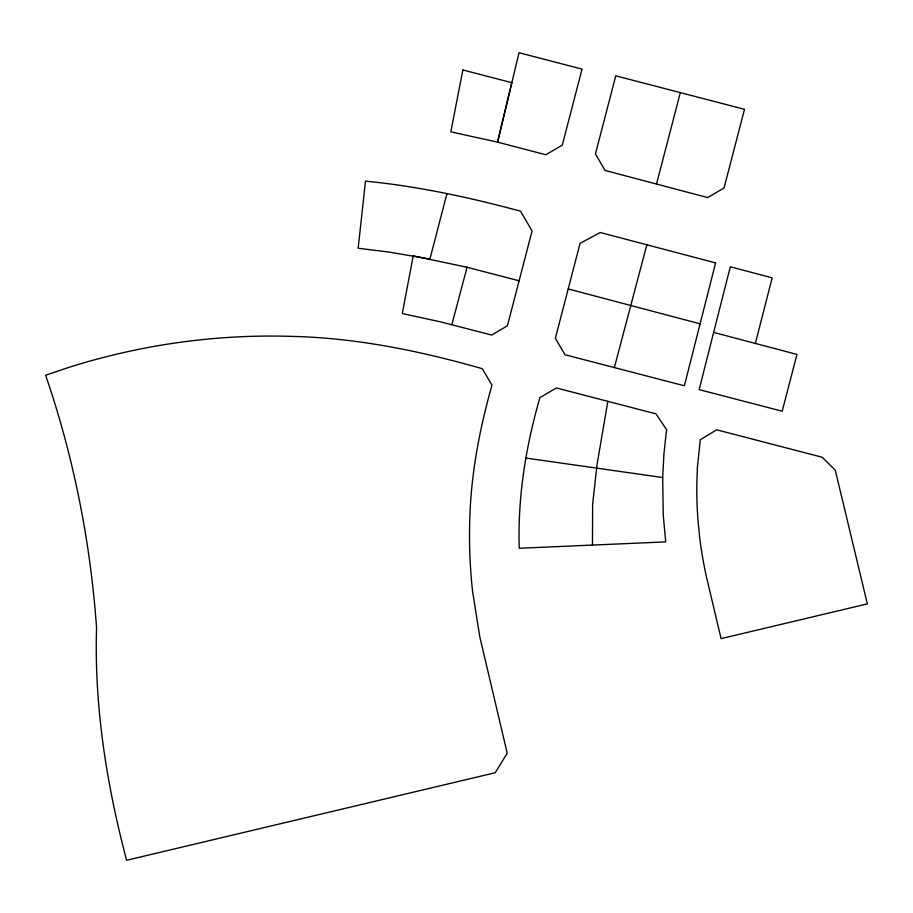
<?xml version="1.0" encoding="UTF-8"?>
<svg xmlns="http://www.w3.org/2000/svg" width="913" height="913" viewBox="0 0 913 913"><rect width="100%" height="100%" fill="white"/><g stroke="black" fill="none" stroke-linecap="round" stroke-linejoin="round"><path stroke-width="1.37" d="M662.701 477.533L663.237 514.864L665.714 541.888L519.257 548.257C517.568 497.3 525.785 446.468 539.925 397.612L556.405 387.957L655.956 413.851L666.593 429.681L663.922 453.921L662.701 477.533L525.82 458.041M607.841 401.343L597.011 464.831L592.628 504.33L592.469 545.061M713.646 332.4L699.164 389.634L782.201 411.215L796.958 354.449L713.646 332.4L730.309 266.79L772.17 277.826L755.359 343.436M446.971 193.579L429.92 259.041L388.322 251.954L358.158 248.256L365.485 181.139C417.994 186.252 469.693 197.425 520.558 211.188L532.074 230.943L507.4 325.804L491.696 335.071L440.979 321.958L402.279 313.57L413.224 255.88L467.057 267.281L451.809 324.743M656.527 184.038L680.322 92.612L744.494 109.309L724.055 187.975L707.666 197.573L605.057 170.434L595.447 153.955L615.773 75.825L680.322 92.612M614.358 367.562L646.849 244.787M466.303 267.087L519.109 280.782M568.217 288.942L700.111 323.83M96.55 627.756C94.187 706.297 106.581 784.518 126.599 860.274L495.245 772.729L507.217 753.248L479.759 636.612L472.592 591.419A507.24 507.24 0 0 1 469.921 515.32C471.496 471.165 479.976 427.581 491.959 385.138L482.315 368.704C420.608 351.049 357.188 338.015 292.845 336.406A685.138 685.138 0 0 0 247.126 336.486C197.585 338.289 148.26 345.616 100.327 358.261A640.367 640.367 0 0 0 67.379 367.871L45.65 375.232L50.763 390.593A990.936 990.936 0 0 1 70.552 460.483C83.928 515.377 92.544 571.401 96.55 627.756M697.406 467.353L696.904 481.071A379.728 379.728 0 0 0 698.171 522.213L699.506 535.863A406.57 406.57 0 0 0 706.365 576.48L721.087 638.632L867.35 603.892L835.281 470.206L822.168 457.242L716.659 429.795L700.26 439.746L697.406 467.353M462.868 69.959L450.817 131.837L497.562 142.143L545.837 154.754L562.271 145.156L582.06 69.114L519.029 52.726L497.562 142.143L511.828 82.695L462.868 69.959M715.598 262.898L684.362 385.788L565.021 354.746L555.366 338.312L580.075 243.292L600.286 232.507L715.598 262.898"/></g></svg>
